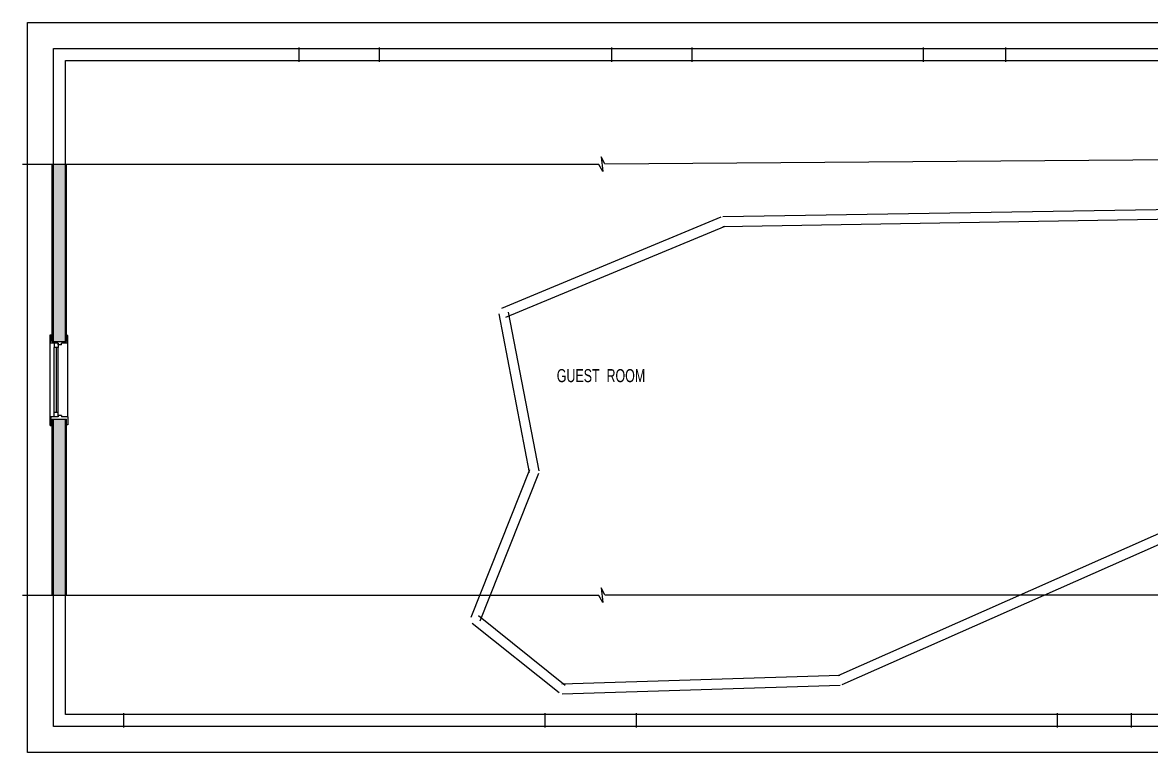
# Model space of a CAD drawing. Extents: x -757 to 664, y -454 to 231.
# Drawn here: x -757 to -238, y -274 to 62 of the extents above; entities that cross this region are included whole.
import ezdxf
from ezdxf.enums import TextEntityAlignment as Align

# ---------------------------------------------------------------- set-up
doc = ezdxf.new("R2010")
doc.units = 0
doc.header["$MEASUREMENT"] = 0
for name, color, linetype in [('1.2DRWDWS', 3, 'Continuous'), ('1.2FILL', 7, 'Continuous'), ('1.2RMNAMES', 3, 'Continuous'), ('1.2WALLS', 3, 'Continuous')]:
    doc.layers.add(name, color=color, linetype=linetype)
doc.styles.add('DCADTXTSTYLE54', font='ARIAL NARROW')

msp = doc.modelspace()

# ---------------------------------------------------------------- hatches: boundary and pattern name
at = {"layer": '1.2FILL', "linetype": 'Continuous', "ltscale": 0.09375}
for points in [[(-737.8, -3.58), (-743.3, -3.58), (-743.3, -85.04), (-737.8, -85.04)], [(-737.8, -120.81), (-743.3, -120.81), (-743.3, -202.07), (-737.8, -202.07)]]:
    msp.add_hatch(color=7, dxfattribs=at).paths.add_polyline_path(points, flags=0)

# ---------------------------------------------------------------- linework, layer by layer
at = {"layer": '1.2DRWDWS', "color": 3, "linetype": 'Continuous', "ltscale": 12}
for p, q in [((-755.3, -3.58), (-755.3, 61.72)), ((-755.3, 61.72), (-192.8, 61.72)), ((-742.87, -85.81), (-742.87, -87.81)), ((-741.12, -87.81), (-742.87, -87.81)), ((-741.99, -87.81), (-741.99, -117.84)), ((-741.12, -85.81), (-741.12, -87.81)), ((-741.12, -117.84), (-742.87, -117.84)), ((-742.87, -119.84), (-742.87, -117.84)), ((-741.12, -119.84), (-741.12, -117.84)), ((-755.3, -274.28), (-755.3, -202.07)), ((-191.8, -274.28), (-755.3, -274.28))]:
    msp.add_line(p, q, dxfattribs=at)
at = {"layer": '1.2DRWDWS', "color": 7, "linetype": 'Continuous', "ltscale": 4}
for p, q in [((-743.3, -3.58), (-743.3, 49.72)), ((-743.3, 49.72), (-191.3, 49.72)), ((-630.3, 50.22), (-630.3, 43.72)), ((-593.3, 50.22), (-593.3, 43.72)), ((-486.3, 50.22), (-486.3, 43.72)), ((-449.3, 50.22), (-449.3, 43.72)), ((-342.8, 50.22), (-342.8, 43.72)), ((-304.8, 50.22), (-304.8, 43.72)), ((-737.8, -3.58), (-737.8, 44.22)), ((-737.8, 44.22), (-191.3, 44.22)), ((-755.3, -202.07), (-755.3, -3.58)), ((-743.3, -85.04), (-743.3, -3.58)), ((-737.8, -85.04), (-737.8, -3.58)), ((-743.3, -202.07), (-743.3, -120.81)), ((-737.8, -202.07), (-737.8, -120.81)), ((-743.3, -262.28), (-743.3, -202.07)), ((-737.8, -256.78), (-737.8, -202.07)), ((-191.3, -256.78), (-737.8, -256.78)), ((-710.8, -262.78), (-710.8, -256.28)), ((-516.8, -262.78), (-516.8, -256.28)), ((-474.8, -262.78), (-474.8, -256.28)), ((-280.8, -262.78), (-280.8, -256.28)), ((-246.8, -262.78), (-246.8, -256.28)), ((-191.3, -262.28), (-743.3, -262.28))]:
    msp.add_line(p, q, dxfattribs=at)
at = {"layer": '1.2DRWDWS', "color": 1, "linetype": 'Continuous', "ltscale": 0.09375}
for p, q in [((-492.15, -3.58), (-757.49, -3.58)), ((-489.32, -3.24), (-189.19, -1.08)), ((-492.15, -202.07), (-757.49, -202.07)), ((-489.32, -201.72), (-189.19, -201.72))]:
    msp.add_line(p, q, dxfattribs=at)
at = {"layer": '1.2DRWDWS', "color": 5, "linetype": 'Continuous', "ltscale": 4}
for p, q in [((-743.8, -85.04), (-743.8, -3.58)), ((-737.3, -85.04), (-737.3, -3.58)), ((-743.8, -202.07), (-743.8, -120.81)), ((-737.3, -202.07), (-737.3, -120.81))]:
    msp.add_line(p, q, dxfattribs=at)
at = {"layer": '1.2DRWDWS', "color": 7, "linetype": 'Continuous', "ltscale": 12}
for p, q in [((-744.8, -123.77), (-744.8, -81.97)), ((-736.67, -119.84), (-736.67, -85.81))]:
    msp.add_line(p, q, dxfattribs=at)
at = {"layer": '1.2DRWDWS', "color": 7, "linetype": 'Continuous', "ltscale": 24}
for p, q in [((-744.8, -81.97), (-743.8, -81.97)), ((-744.8, -123.77), (-743.8, -123.77))]:
    msp.add_line(p, q, dxfattribs=at)
at = {"layer": '1.2DRWDWS', "color": 3, "linetype": 'Continuous', "ltscale": 24}
for p, q in [((-744.42, -82.31), (-743.8, -82.31)), ((-744.42, -85.81), (-744.42, -82.31)), ((-736.67, -82.31), (-737.3, -82.31)), ((-736.67, -85.81), (-736.67, -82.31)), ((-741.12, -85.81), (-744.42, -85.81)), ((-741.12, -86.56), (-741.12, -85.81)), ((-739.62, -86.56), (-741.12, -86.56)), ((-736.67, -85.81), (-739.62, -85.81)), ((-739.62, -86.56), (-739.62, -85.81)), ((-741.12, -119.09), (-741.12, -119.84)), ((-739.62, -119.09), (-741.12, -119.09)), ((-739.62, -119.09), (-739.62, -119.84)), ((-744.42, -119.84), (-744.42, -123.43)), ((-741.12, -119.84), (-744.42, -119.84)), ((-744.42, -123.43), (-743.8, -123.43)), ((-736.67, -119.84), (-739.62, -119.84)), ((-736.67, -123.43), (-737.3, -123.43)), ((-736.67, -119.84), (-736.67, -123.43))]:
    msp.add_line(p, q, dxfattribs=at)
at = {"layer": '1.2DRWDWS', "color": 11, "linetype": 'Continuous', "ltscale": 24}
for p, q in [((-742.87, -117.84), (-742.87, -87.81)), ((-741.12, -117.84), (-741.12, -87.81))]:
    msp.add_line(p, q, dxfattribs=at)
at = {"layer": '1.2DRWDWS', "color": 1, "linetype": 'Continuous', "ltscale": 0.09375}
for points in [[(-489.32, -3.24), (-491.04, -0.03), (-490.27, -6.8), (-492.15, -3.58)], [(-489.32, -201.72), (-491.04, -198.51), (-490.27, -205.28), (-492.15, -202.07)]]:
    msp.add_lwpolyline(points, dxfattribs=at)
at = {"layer": '1.2DRWDWS', "color": 51, "linetype": 'Continuous'}
msp.add_point((-743.8, -84.81), dxfattribs=at)
at = {"layer": '1.2WALLS', "color": 7}
for p, q in [((-192.04, -23.75), (-435.04, -27.75)), ((-435.86, -27.92), (-536.86, -69.92)), ((-538.21, -72.42), (-524.21, -145.42)), ((-524.09, -144.17), (-551.09, -212.17)), ((-380.09, -243.06), (-191.59, -159.56)), ((-550.41, -214.76), (-510.41, -246.76)), ((-508.93, -247.25), (-380.93, -243.25))]:
    msp.add_line(p, q, dxfattribs=at)
at = {"layer": '1.2WALLS', "color": 5}
for p, q in [((-191.96, -28.25), (-434.96, -32.25)), ((-434.14, -32.08), (-535.14, -74.08)), ((-533.79, -71.58), (-519.79, -144.58)), ((-519.91, -145.83), (-546.91, -213.83)), ((-381.91, -238.94), (-193.41, -155.44)), ((-547.59, -211.24), (-507.59, -243.24)), ((-509.07, -242.75), (-381.07, -238.75))]:
    msp.add_line(p, q, dxfattribs=at)
at = {"layer": '1.2WALLS', "color": 1, "linetype": 'Continuous', "ltscale": 12}
for p, q in [((-743.8, -85.04), (-737.3, -85.04)), ((-743.8, -120.81), (-737.3, -120.81))]:
    msp.add_line(p, q, dxfattribs=at)

# ---------------------------------------------------------------- texts
at = {"layer": '1.2RMNAMES', "color": 5, "linetype": 'Continuous', "ltscale": 8, "style": 'DCADTXTSTYLE54', "width": 0.833333}
msp.add_text('GUEST  ROOM', height=6, dxfattribs=at).set_placement((-511.48, -105.61), align=Align.BOTTOM_LEFT)

doc.saveas('drawing.dxf')
